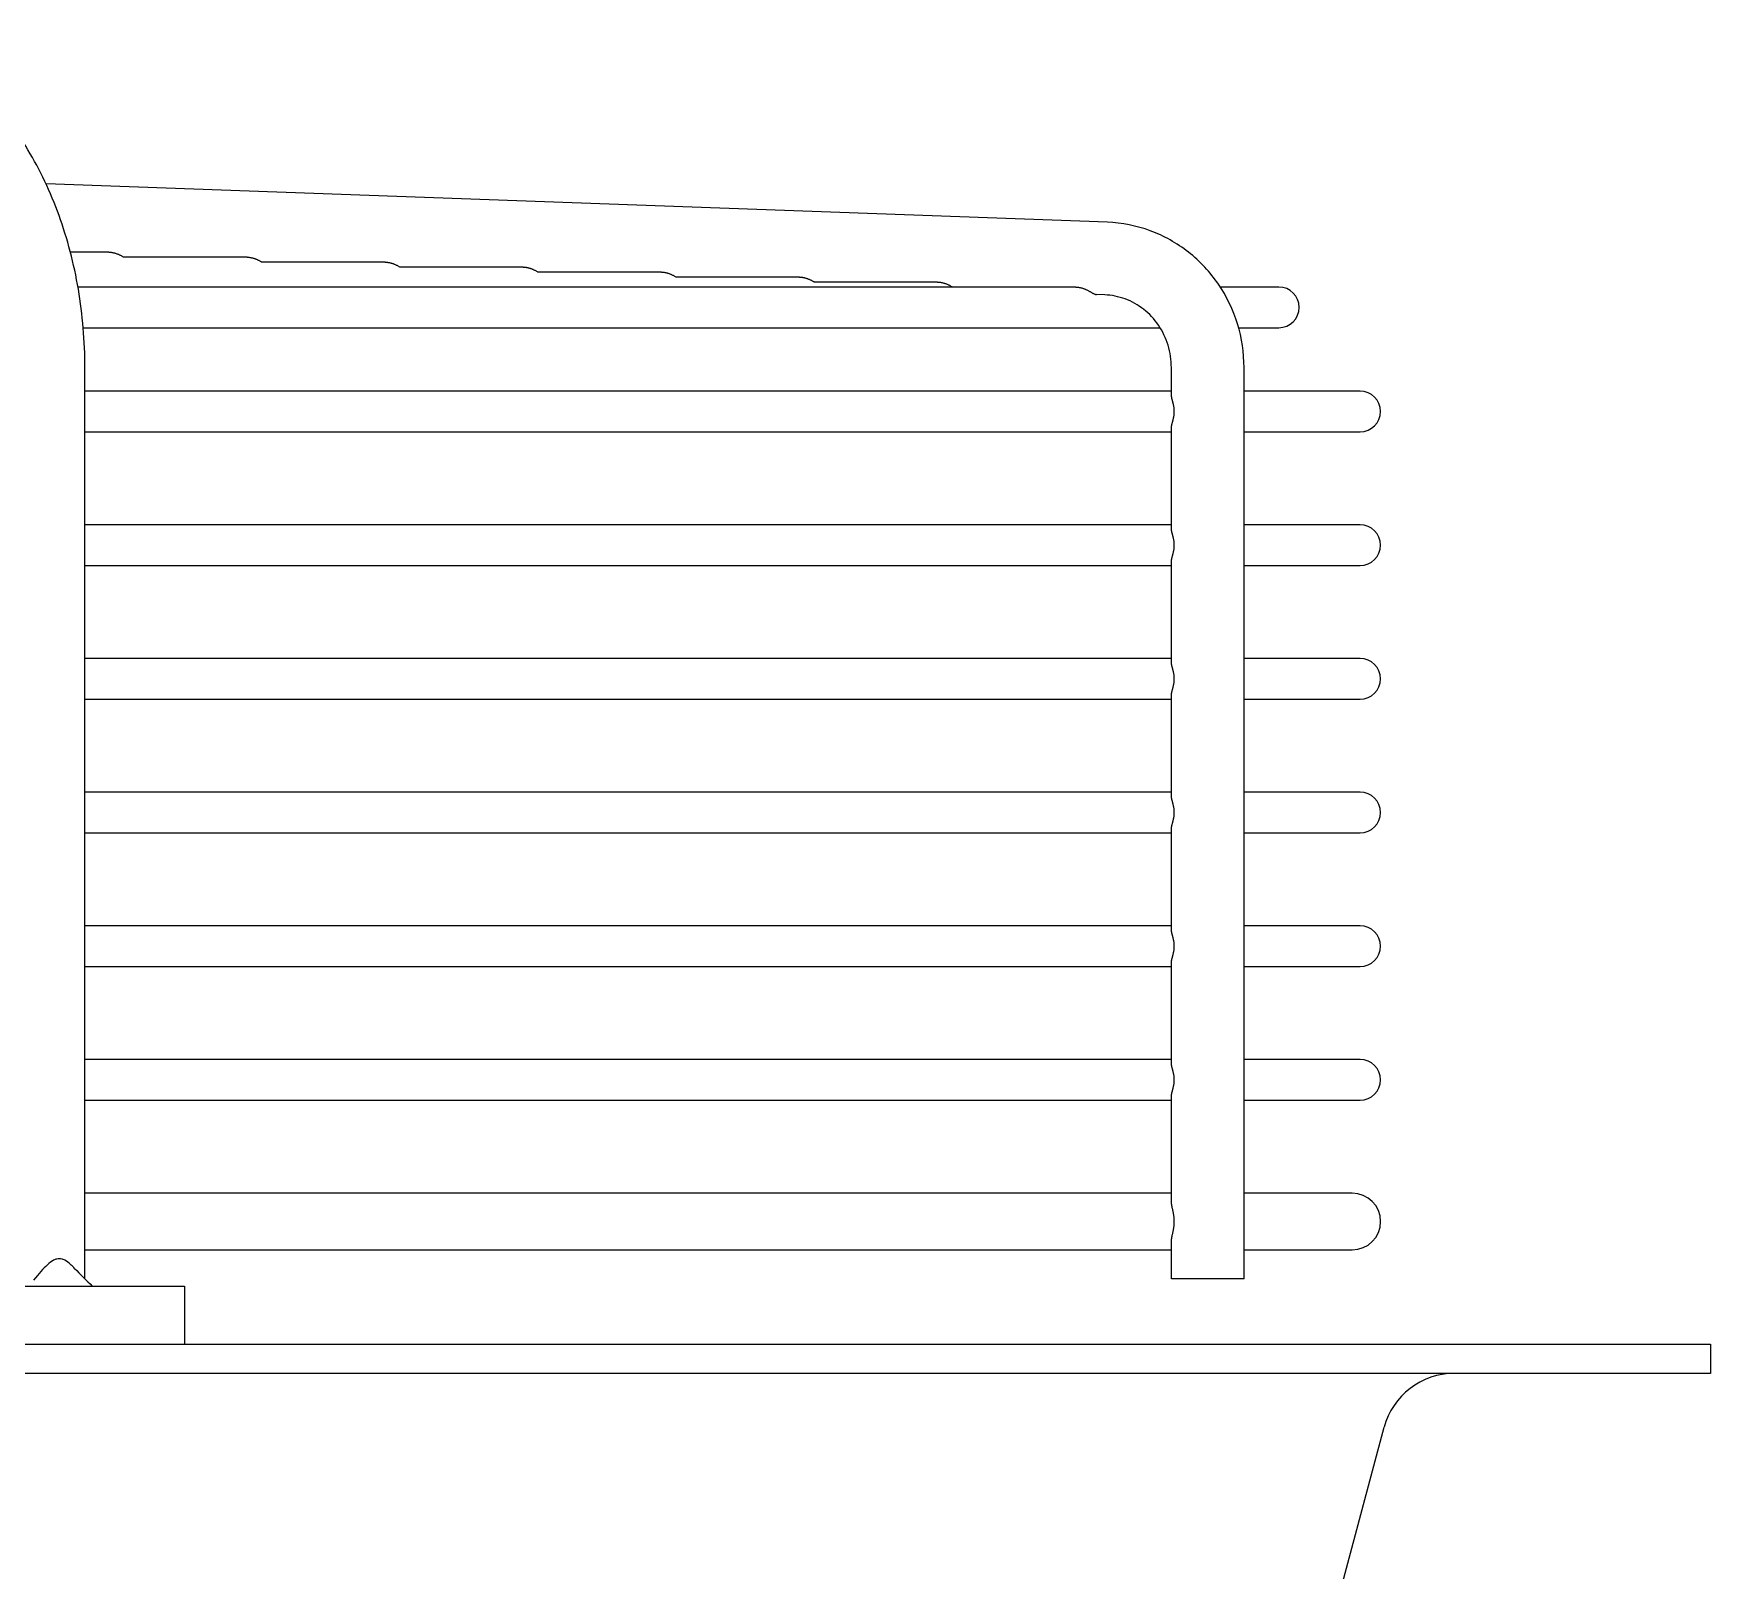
# Model space of a CAD drawing. Header units: millimetres. Extents: x 17891 to 32328, y 18593 to 29476.
# Drawn here: x 18482.723 to 18487.266, y 18983.526 to 18987.691 of the extents above; entities that cross this region are included whole.
import ezdxf

# ---------------------------------------------------------------- set-up
doc = ezdxf.new("R2010")
doc.units = ezdxf.units.MM
doc.header["$LTSCALE"] = 5
doc.layers.add('UNIT', color=6, linetype='Continuous')

msp = doc.modelspace()

# ---------------------------------------------------------------- linework, layer by layer
at = {"layer": 'UNIT'}
for p, q in [((18485.632, 18987.1791), (18482.7568, 18987.283)), ((18482.927, 18987.0982), (18482.8227, 18987.0982)), ((18483.3012, 18987.0847), (18482.9678, 18987.0847)), ((18483.6754, 18987.0712), (18483.3419, 18987.0712)), ((18484.0495, 18987.0577), (18483.7161, 18987.0577)), ((18484.4237, 18987.0442), (18484.0903, 18987.0442)), ((18484.7979, 18987.0307), (18484.4645, 18987.0307)), ((18485.5463, 18987.0037), (18482.8432, 18987.0037)), ((18485.1721, 18987.0172), (18484.8387, 18987.0172)), ((18486.0965, 18987.0037), (18485.9379, 18987.0037)), ((18485.6249, 18986.9824), (18485.6027, 18986.9832)), ((18482.8575, 18986.8935), (18485.7748, 18986.8935)), ((18485.9875, 18986.8935), (18486.0965, 18986.8935)), ((18482.8621, 18984.3163), (18482.8621, 18986.7856)), ((18485.8053, 18986.7058), (18485.8053, 18986.7856)), ((18486.0022, 18984.3163), (18486.0022, 18986.7856)), ((18485.8053, 18986.7218), (18482.8621, 18986.7218)), ((18486.3169, 18986.7218), (18486.0022, 18986.7218)), ((18485.8053, 18986.3436), (18485.8053, 18986.6275)), ((18482.8621, 18986.6115), (18485.8053, 18986.6115)), ((18486.0022, 18986.6115), (18486.3169, 18986.6115)), ((18485.8053, 18986.3596), (18482.8621, 18986.3596)), ((18486.3169, 18986.3596), (18486.0022, 18986.3596)), ((18485.8053, 18985.9814), (18485.8053, 18986.2653)), ((18482.8621, 18986.2493), (18485.8053, 18986.2493)), ((18486.0022, 18986.2493), (18486.3169, 18986.2493)), ((18485.8053, 18985.9974), (18482.8621, 18985.9974)), ((18486.3169, 18985.9974), (18486.0022, 18985.9974)), ((18485.8053, 18985.6192), (18485.8053, 18985.9031)), ((18482.8621, 18985.8871), (18485.8053, 18985.8871)), ((18486.0022, 18985.8871), (18486.3169, 18985.8871)), ((18485.8053, 18985.6352), (18482.8621, 18985.6352)), ((18486.3169, 18985.6352), (18486.0022, 18985.6352)), ((18485.8053, 18985.257), (18485.8053, 18985.5409)), ((18482.8621, 18985.5249), (18485.8053, 18985.5249)), ((18486.0022, 18985.5249), (18486.3169, 18985.5249)), ((18485.8053, 18985.2729), (18482.8621, 18985.2729)), ((18486.3169, 18985.2729), (18486.0022, 18985.2729)), ((18485.8053, 18984.8948), (18485.8053, 18985.1787)), ((18482.8621, 18985.1627), (18485.8053, 18985.1627)), ((18486.0022, 18985.1627), (18486.3169, 18985.1627)), ((18485.8053, 18984.9107), (18482.8621, 18984.9107)), ((18486.3169, 18984.9107), (18486.0022, 18984.9107)), ((18485.8053, 18984.5191), (18485.8053, 18984.8165)), ((18482.8621, 18984.8005), (18485.8053, 18984.8005)), ((18486.0022, 18984.8005), (18486.3169, 18984.8005)), ((18485.8053, 18984.5485), (18482.8621, 18984.5485)), ((18486.2953, 18984.5485), (18486.0022, 18984.5485)), ((18485.8053, 18984.3163), (18485.8053, 18984.4245)), ((18482.8621, 18984.395), (18485.8053, 18984.395)), ((18486.0022, 18984.395), (18486.2953, 18984.395)), ((18486.0022, 18984.3163), (18485.8053, 18984.3163)), ((18480.9048, 18984.2966), (18483.132, 18984.2966)), ((18483.132, 18984.2966), (18483.132, 18984.1391)), ((18453.5256, 18984.1391), (18487.2658, 18984.1391)), ((18487.2658, 18984.1391), (18487.2658, 18984.0604)), ((18487.2658, 18984.0604), (18453.5256, 18984.0604)), ((18486.1307, 18982.9726), (18486.3818, 18983.9142))]:
    msp.add_line(p, q, dxfattribs=at)
for centre, radius, start, end in [((18486.0965, 18986.9486), 0.0551, 270, 90), ((18486.3169, 18986.6666), 0.0551, 270, 90), ((18486.3169, 18986.3044), 0.0551, 270, 90), ((18486.3169, 18985.9422), 0.0551, 270, 90), ((18486.3169, 18985.58), 0.0551, 270, 90), ((18486.3169, 18985.2178), 0.0551, 270, 90), ((18486.3169, 18984.8556), 0.0551, 270, 90), ((18486.2953, 18984.4718), 0.0768, 270, 90), ((18486.572, 18983.8635), 0.1969, 90, 165.0686)]:
    msp.add_arc(centre, radius, start, end, dxfattribs=at)
for points, knots in [([(18482.8621, 18986.7856), (18482.8621, 18986.8212), (18482.8606, 18986.8571), (18482.8576, 18986.8925), (18482.8546, 18986.9279), (18482.8502, 18986.9629), (18482.8443, 18986.9976), (18482.8384, 18987.0322), (18482.831, 18987.0666), (18482.8222, 18987.1001), (18482.8135, 18987.1335), (18482.8034, 18987.166), (18482.7919, 18987.1978), (18482.7804, 18987.2295), (18482.7675, 18987.2605), (18482.7535, 18987.2901), (18482.7394, 18987.3198), (18482.7242, 18987.348), (18482.7078, 18987.3751), (18482.6914, 18987.4022), (18482.6737, 18987.428), (18482.6552, 18987.4522), (18482.6366, 18987.4763), (18482.6171, 18987.4988), (18482.5967, 18987.5196), (18482.5762, 18987.5405), (18482.5548, 18987.5598), (18482.5328, 18987.5771), (18482.5107, 18987.5944), (18482.4881, 18987.6098), (18482.4647, 18987.6234), (18482.4414, 18987.6369), (18482.4174, 18987.6485), (18482.3931, 18987.6581), (18482.3688, 18987.6676), (18482.3443, 18987.6751), (18482.3193, 18987.6805), (18482.2944, 18987.686), (18482.2691, 18987.6894), (18482.2439, 18987.6906)], [0, 0, 0, 0, 0.076921, 0.076921, 0.076921, 0.153842, 0.153842, 0.153842, 0.230763, 0.230763, 0.230763, 0.307684, 0.307684, 0.307684, 0.384605, 0.384605, 0.384605, 0.461526, 0.461526, 0.461526, 0.538447, 0.538447, 0.538447, 0.615368, 0.615368, 0.615368, 0.692289, 0.692289, 0.692289, 0.76921, 0.76921, 0.76921, 0.846132, 0.846132, 0.846132, 0.923053, 0.923053, 0.923053, 1, 1, 1, 1]), ([(18486.0022, 18986.7856), (18486.0022, 18986.8256), (18485.9962, 18986.8656), (18485.9728, 18986.9419), (18485.9554, 18986.9783), (18485.9105, 18987.0442), (18485.883, 18987.0737), (18485.8205, 18987.1228), (18485.7855, 18987.1424), (18485.711, 18987.1699), (18485.6716, 18987.1777), (18485.632, 18987.1791)], [1.570796, 1.570796, 1.570796, 1.570796, 1.877974, 1.877974, 2.185152, 2.185152, 2.49233, 2.49233, 2.799508, 2.799508, 3.106686, 3.106686, 3.106686, 3.106686]), ([(18482.927, 18987.0982), (18482.9271, 18987.0982), (18482.9272, 18987.0982), (18482.9274, 18987.0982), (18482.9283, 18987.0982), (18482.9293, 18987.0981), (18482.9303, 18987.0981), (18482.9312, 18987.098), (18482.9322, 18987.0979), (18482.9332, 18987.0978), (18482.9342, 18987.0977), (18482.9352, 18987.0975), (18482.9362, 18987.0974), (18482.9372, 18987.0972), (18482.9382, 18987.097), (18482.9392, 18987.0968), (18482.9402, 18987.0966), (18482.9412, 18987.0963), (18482.9422, 18987.096), (18482.9432, 18987.0958), (18482.9442, 18987.0955), (18482.9452, 18987.0952), (18482.9462, 18987.0948), (18482.9473, 18987.0945), (18482.9483, 18987.0941), (18482.9493, 18987.0938), (18482.9502, 18987.0934), (18482.9512, 18987.093), (18482.9522, 18987.0926), (18482.9532, 18987.0922), (18482.9542, 18987.0917), (18482.9552, 18987.0913), (18482.9562, 18987.0908), (18482.9571, 18987.0904), (18482.9581, 18987.0899), (18482.9591, 18987.0894), (18482.96, 18987.0889), (18482.961, 18987.0884), (18482.9619, 18987.0879), (18482.9629, 18987.0874), (18482.9638, 18987.0869), (18482.9647, 18987.0864), (18482.9657, 18987.0859), (18482.9664, 18987.0855), (18482.9671, 18987.0851), (18482.9678, 18987.0847)], [0.484396, 0.484396, 0.484396, 0.484396, 0.4878049, 0.4878049, 0.4878049, 0.5121951, 0.5121951, 0.5121951, 0.5365854, 0.5365854, 0.5365854, 0.5609756, 0.5609756, 0.5609756, 0.5853659, 0.5853659, 0.5853659, 0.6097561, 0.6097561, 0.6097561, 0.6341463, 0.6341463, 0.6341463, 0.6585366, 0.6585366, 0.6585366, 0.6829268, 0.6829268, 0.6829268, 0.7073171, 0.7073171, 0.7073171, 0.7317073, 0.7317073, 0.7317073, 0.7560976, 0.7560976, 0.7560976, 0.7804878, 0.7804878, 0.7804878, 0.804878, 0.804878, 0.804878, 0.823802, 0.823802, 0.823802, 0.823802]), ([(18483.3012, 18987.0847), (18483.3013, 18987.0847), (18483.3014, 18987.0847), (18483.3016, 18987.0847), (18483.3025, 18987.0847), (18483.3035, 18987.0846), (18483.3045, 18987.0846), (18483.3054, 18987.0845), (18483.3064, 18987.0844), (18483.3074, 18987.0843), (18483.3084, 18987.0842), (18483.3094, 18987.084), (18483.3104, 18987.0839), (18483.3114, 18987.0837), (18483.3124, 18987.0835), (18483.3134, 18987.0833), (18483.3144, 18987.0831), (18483.3154, 18987.0828), (18483.3164, 18987.0825), (18483.3174, 18987.0823), (18483.3184, 18987.082), (18483.3194, 18987.0817), (18483.3205, 18987.0813), (18483.3215, 18987.081), (18483.3225, 18987.0806), (18483.3235, 18987.0803), (18483.3245, 18987.0799), (18483.3255, 18987.0795), (18483.3264, 18987.0791), (18483.3274, 18987.0787), (18483.3284, 18987.0782), (18483.3294, 18987.0778), (18483.3304, 18987.0773), (18483.3314, 18987.0768), (18483.3323, 18987.0764), (18483.3333, 18987.0759), (18483.3343, 18987.0754), (18483.3352, 18987.0749), (18483.3362, 18987.0744), (18483.3371, 18987.0739), (18483.338, 18987.0734), (18483.339, 18987.0729), (18483.3399, 18987.0724), (18483.3406, 18987.072), (18483.3413, 18987.0716), (18483.3419, 18987.0712)], [0.48441, 0.48441, 0.48441, 0.48441, 0.4878049, 0.4878049, 0.4878049, 0.5121951, 0.5121951, 0.5121951, 0.5365854, 0.5365854, 0.5365854, 0.5609756, 0.5609756, 0.5609756, 0.5853659, 0.5853659, 0.5853659, 0.6097561, 0.6097561, 0.6097561, 0.6341463, 0.6341463, 0.6341463, 0.6585366, 0.6585366, 0.6585366, 0.6829268, 0.6829268, 0.6829268, 0.7073171, 0.7073171, 0.7073171, 0.7317073, 0.7317073, 0.7317073, 0.7560976, 0.7560976, 0.7560976, 0.7804878, 0.7804878, 0.7804878, 0.804878, 0.804878, 0.804878, 0.8234536, 0.8234536, 0.8234536, 0.8234536]), ([(18483.6754, 18987.0712), (18483.6755, 18987.0712), (18483.6756, 18987.0712), (18483.6758, 18987.0712), (18483.6767, 18987.0712), (18483.6777, 18987.0711), (18483.6787, 18987.0711), (18483.6796, 18987.071), (18483.6806, 18987.0709), (18483.6816, 18987.0708), (18483.6826, 18987.0707), (18483.6836, 18987.0706), (18483.6846, 18987.0704), (18483.6856, 18987.0702), (18483.6866, 18987.07), (18483.6876, 18987.0698), (18483.6886, 18987.0696), (18483.6896, 18987.0693), (18483.6906, 18987.069), (18483.6916, 18987.0688), (18483.6926, 18987.0685), (18483.6937, 18987.0682), (18483.6947, 18987.0678), (18483.6957, 18987.0675), (18483.6967, 18987.0671), (18483.6977, 18987.0668), (18483.6987, 18987.0664), (18483.6997, 18987.066), (18483.7007, 18987.0656), (18483.7017, 18987.0652), (18483.7026, 18987.0647), (18483.7036, 18987.0643), (18483.7046, 18987.0638), (18483.7056, 18987.0633), (18483.7065, 18987.0629), (18483.7075, 18987.0624), (18483.7085, 18987.0619), (18483.7094, 18987.0614), (18483.7104, 18987.0609), (18483.7113, 18987.0604), (18483.7123, 18987.0599), (18483.7132, 18987.0594), (18483.7141, 18987.0588), (18483.7148, 18987.0585), (18483.7155, 18987.0581), (18483.7161, 18987.0577)], [0.4844239, 0.4844239, 0.4844239, 0.4844239, 0.4878049, 0.4878049, 0.4878049, 0.5121951, 0.5121951, 0.5121951, 0.5365854, 0.5365854, 0.5365854, 0.5609756, 0.5609756, 0.5609756, 0.5853659, 0.5853659, 0.5853659, 0.6097561, 0.6097561, 0.6097561, 0.6341463, 0.6341463, 0.6341463, 0.6585366, 0.6585366, 0.6585366, 0.6829268, 0.6829268, 0.6829268, 0.7073171, 0.7073171, 0.7073171, 0.7317073, 0.7317073, 0.7317073, 0.7560976, 0.7560976, 0.7560976, 0.7804878, 0.7804878, 0.7804878, 0.804878, 0.804878, 0.804878, 0.823106, 0.823106, 0.823106, 0.823106]), ([(18484.0495, 18987.0577), (18484.0497, 18987.0577), (18484.0498, 18987.0577), (18484.0499, 18987.0577), (18484.0509, 18987.0577), (18484.0519, 18987.0576), (18484.0529, 18987.0576), (18484.0538, 18987.0575), (18484.0548, 18987.0574), (18484.0558, 18987.0573), (18484.0568, 18987.0572), (18484.0578, 18987.0571), (18484.0588, 18987.0569), (18484.0598, 18987.0567), (18484.0608, 18987.0565), (18484.0618, 18987.0563), (18484.0628, 18987.0561), (18484.0638, 18987.0558), (18484.0648, 18987.0556), (18484.0658, 18987.0553), (18484.0669, 18987.055), (18484.0679, 18987.0547), (18484.0689, 18987.0543), (18484.0699, 18987.054), (18484.0709, 18987.0536), (18484.0719, 18987.0533), (18484.0729, 18987.0529), (18484.0739, 18987.0525), (18484.0749, 18987.0521), (18484.0759, 18987.0516), (18484.0768, 18987.0512), (18484.0778, 18987.0508), (18484.0788, 18987.0503), (18484.0798, 18987.0498), (18484.0808, 18987.0494), (18484.0817, 18987.0489), (18484.0827, 18987.0484), (18484.0836, 18987.0479), (18484.0846, 18987.0474), (18484.0855, 18987.0469), (18484.0865, 18987.0464), (18484.0874, 18987.0458), (18484.0883, 18987.0453), (18484.089, 18987.0449), (18484.0897, 18987.0446), (18484.0903, 18987.0442)], [0.4844379, 0.4844379, 0.4844379, 0.4844379, 0.4878049, 0.4878049, 0.4878049, 0.5121951, 0.5121951, 0.5121951, 0.5365854, 0.5365854, 0.5365854, 0.5609756, 0.5609756, 0.5609756, 0.5853659, 0.5853659, 0.5853659, 0.6097561, 0.6097561, 0.6097561, 0.6341463, 0.6341463, 0.6341463, 0.6585366, 0.6585366, 0.6585366, 0.6829268, 0.6829268, 0.6829268, 0.7073171, 0.7073171, 0.7073171, 0.7317073, 0.7317073, 0.7317073, 0.7560976, 0.7560976, 0.7560976, 0.7804878, 0.7804878, 0.7804878, 0.804878, 0.804878, 0.804878, 0.8227592, 0.8227592, 0.8227592, 0.8227592]), ([(18484.4237, 18987.0442), (18484.4239, 18987.0442), (18484.424, 18987.0442), (18484.4241, 18987.0442), (18484.4251, 18987.0442), (18484.4261, 18987.0442), (18484.427, 18987.0441), (18484.428, 18987.044), (18484.429, 18987.0439), (18484.43, 18987.0438), (18484.431, 18987.0437), (18484.432, 18987.0436), (18484.433, 18987.0434), (18484.434, 18987.0432), (18484.435, 18987.043), (18484.436, 18987.0428), (18484.437, 18987.0426), (18484.438, 18987.0423), (18484.439, 18987.0421), (18484.44, 18987.0418), (18484.4411, 18987.0415), (18484.4421, 18987.0412), (18484.4431, 18987.0408), (18484.4441, 18987.0405), (18484.4451, 18987.0401), (18484.4461, 18987.0398), (18484.4471, 18987.0394), (18484.4481, 18987.039), (18484.4491, 18987.0386), (18484.4501, 18987.0381), (18484.4511, 18987.0377), (18484.452, 18987.0373), (18484.453, 18987.0368), (18484.454, 18987.0363), (18484.455, 18987.0359), (18484.4559, 18987.0354), (18484.4569, 18987.0349), (18484.4579, 18987.0344), (18484.4588, 18987.0339), (18484.4597, 18987.0334), (18484.4607, 18987.0328), (18484.4616, 18987.0323), (18484.4625, 18987.0318), (18484.4632, 18987.0314), (18484.4638, 18987.0311), (18484.4645, 18987.0307)], [0.4844518, 0.4844518, 0.4844518, 0.4844518, 0.4878049, 0.4878049, 0.4878049, 0.5121951, 0.5121951, 0.5121951, 0.5365854, 0.5365854, 0.5365854, 0.5609756, 0.5609756, 0.5609756, 0.5853659, 0.5853659, 0.5853659, 0.6097561, 0.6097561, 0.6097561, 0.6341463, 0.6341463, 0.6341463, 0.6585366, 0.6585366, 0.6585366, 0.6829268, 0.6829268, 0.6829268, 0.7073171, 0.7073171, 0.7073171, 0.7317073, 0.7317073, 0.7317073, 0.7560976, 0.7560976, 0.7560976, 0.7804878, 0.7804878, 0.7804878, 0.804878, 0.804878, 0.804878, 0.8224133, 0.8224133, 0.8224133, 0.8224133]), ([(18484.7979, 18987.0307), (18484.7981, 18987.0307), (18484.7982, 18987.0307), (18484.7983, 18987.0307), (18484.7993, 18987.0307), (18484.8003, 18987.0307), (18484.8012, 18987.0306), (18484.8022, 18987.0305), (18484.8032, 18987.0304), (18484.8042, 18987.0303), (18484.8052, 18987.0302), (18484.8062, 18987.0301), (18484.8072, 18987.0299), (18484.8082, 18987.0297), (18484.8092, 18987.0295), (18484.8102, 18987.0293), (18484.8112, 18987.0291), (18484.8122, 18987.0288), (18484.8132, 18987.0286), (18484.8143, 18987.0283), (18484.8153, 18987.028), (18484.8163, 18987.0277), (18484.8173, 18987.0273), (18484.8183, 18987.027), (18484.8193, 18987.0266), (18484.8203, 18987.0263), (18484.8213, 18987.0259), (18484.8223, 18987.0255), (18484.8233, 18987.0251), (18484.8243, 18987.0246), (18484.8253, 18987.0242), (18484.8263, 18987.0237), (18484.8272, 18987.0233), (18484.8282, 18987.0228), (18484.8292, 18987.0223), (18484.8302, 18987.0219), (18484.8311, 18987.0214), (18484.8321, 18987.0209), (18484.833, 18987.0204), (18484.834, 18987.0198), (18484.8349, 18987.0193), (18484.8358, 18987.0188), (18484.8368, 18987.0183), (18484.8374, 18987.0179), (18484.838, 18987.0176), (18484.8387, 18987.0172)], [0.4844658, 0.4844658, 0.4844658, 0.4844658, 0.4878049, 0.4878049, 0.4878049, 0.5121951, 0.5121951, 0.5121951, 0.5365854, 0.5365854, 0.5365854, 0.5609756, 0.5609756, 0.5609756, 0.5853659, 0.5853659, 0.5853659, 0.6097561, 0.6097561, 0.6097561, 0.6341463, 0.6341463, 0.6341463, 0.6585366, 0.6585366, 0.6585366, 0.6829268, 0.6829268, 0.6829268, 0.7073171, 0.7073171, 0.7073171, 0.7317073, 0.7317073, 0.7317073, 0.7560976, 0.7560976, 0.7560976, 0.7804878, 0.7804878, 0.7804878, 0.804878, 0.804878, 0.804878, 0.8220682, 0.8220682, 0.8220682, 0.8220682]), ([(18485.1721, 18987.0172), (18485.1723, 18987.0172), (18485.1724, 18987.0172), (18485.1725, 18987.0172), (18485.1735, 18987.0172), (18485.1745, 18987.0172), (18485.1754, 18987.0171), (18485.1764, 18987.017), (18485.1774, 18987.0169), (18485.1784, 18987.0168), (18485.1794, 18987.0167), (18485.1804, 18987.0166), (18485.1814, 18987.0164), (18485.1824, 18987.0162), (18485.1834, 18987.016), (18485.1844, 18987.0158), (18485.1854, 18987.0156), (18485.1864, 18987.0153), (18485.1874, 18987.0151), (18485.1885, 18987.0148), (18485.1895, 18987.0145), (18485.1905, 18987.0142), (18485.1915, 18987.0138), (18485.1925, 18987.0135), (18485.1935, 18987.0131), (18485.1945, 18987.0128), (18485.1955, 18987.0124), (18485.1965, 18987.012), (18485.1975, 18987.0116), (18485.1985, 18987.0111), (18485.1995, 18987.0107), (18485.2005, 18987.0102), (18485.2015, 18987.0098), (18485.2024, 18987.0093), (18485.2034, 18987.0088), (18485.2044, 18987.0083), (18485.2053, 18987.0078), (18485.2063, 18987.0073), (18485.2072, 18987.0068), (18485.2082, 18987.0063), (18485.2091, 18987.0058), (18485.2101, 18987.0053), (18485.211, 18987.0048), (18485.2116, 18987.0044), (18485.2122, 18987.0041), (18485.2128, 18987.0037)], [0.4844797, 0.4844797, 0.4844797, 0.4844797, 0.4878049, 0.4878049, 0.4878049, 0.5121951, 0.5121951, 0.5121951, 0.5365854, 0.5365854, 0.5365854, 0.5609756, 0.5609756, 0.5609756, 0.5853659, 0.5853659, 0.5853659, 0.6097561, 0.6097561, 0.6097561, 0.6341463, 0.6341463, 0.6341463, 0.6585366, 0.6585366, 0.6585366, 0.6829268, 0.6829268, 0.6829268, 0.7073171, 0.7073171, 0.7073171, 0.7317073, 0.7317073, 0.7317073, 0.7560976, 0.7560976, 0.7560976, 0.7804878, 0.7804878, 0.7804878, 0.804878, 0.804878, 0.804878, 0.8217241, 0.8217241, 0.8217241, 0.8217241]), ([(18485.5463, 18987.0037), (18485.5464, 18987.0037), (18485.5466, 18987.0037), (18485.5467, 18987.0037), (18485.5477, 18987.0037), (18485.5486, 18987.0037), (18485.5496, 18987.0036), (18485.5506, 18987.0035), (18485.5516, 18987.0034), (18485.5526, 18987.0033), (18485.5536, 18987.0032), (18485.5546, 18987.0031), (18485.5556, 18987.0029), (18485.5566, 18987.0027), (18485.5576, 18987.0025), (18485.5586, 18987.0023), (18485.5596, 18987.0021), (18485.5606, 18987.0018), (18485.5616, 18987.0016), (18485.5627, 18987.0013), (18485.5637, 18987.001), (18485.5647, 18987.0007), (18485.5657, 18987.0003), (18485.5667, 18987), (18485.5677, 18986.9996), (18485.5687, 18986.9993), (18485.5697, 18986.9989), (18485.5707, 18986.9985), (18485.5717, 18986.9981), (18485.5727, 18986.9976), (18485.5737, 18986.9972), (18485.5747, 18986.9967), (18485.5757, 18986.9963), (18485.5766, 18986.9958), (18485.5776, 18986.9953), (18485.5786, 18986.9948), (18485.5795, 18986.9943), (18485.5805, 18986.9938), (18485.5815, 18986.9933), (18485.5824, 18986.9928), (18485.5833, 18986.9923), (18485.5843, 18986.9918), (18485.5852, 18986.9913), (18485.5861, 18986.9907), (18485.587, 18986.9902), (18485.5879, 18986.9897), (18485.5888, 18986.9892), (18485.5897, 18986.9887), (18485.5905, 18986.9882), (18485.5914, 18986.9877), (18485.5922, 18986.9873), (18485.593, 18986.9868), (18485.5938, 18986.9864), (18485.5946, 18986.986), (18485.5954, 18986.9856), (18485.5961, 18986.9852), (18485.5969, 18986.9849), (18485.5976, 18986.9846), (18485.5983, 18986.9843), (18485.5989, 18986.984), (18485.5996, 18986.9838), (18485.6002, 18986.9836), (18485.6008, 18986.9834), (18485.6014, 18986.9833), (18485.6017, 18986.9833), (18485.6019, 18986.9832), (18485.6022, 18986.9832), (18485.6024, 18986.9832), (18485.6025, 18986.9832), (18485.6027, 18986.9832)], [0.4844942, 0.4844942, 0.4844942, 0.4844942, 0.4878049, 0.4878049, 0.4878049, 0.5121951, 0.5121951, 0.5121951, 0.5365854, 0.5365854, 0.5365854, 0.5609756, 0.5609756, 0.5609756, 0.5853659, 0.5853659, 0.5853659, 0.6097561, 0.6097561, 0.6097561, 0.6341463, 0.6341463, 0.6341463, 0.6585366, 0.6585366, 0.6585366, 0.6829268, 0.6829268, 0.6829268, 0.7073171, 0.7073171, 0.7073171, 0.7317073, 0.7317073, 0.7317073, 0.7560976, 0.7560976, 0.7560976, 0.7804878, 0.7804878, 0.7804878, 0.804878, 0.804878, 0.804878, 0.8292683, 0.8292683, 0.8292683, 0.8536585, 0.8536585, 0.8536585, 0.8780488, 0.8780488, 0.8780488, 0.902439, 0.902439, 0.902439, 0.9268293, 0.9268293, 0.9268293, 0.9512195, 0.9512195, 0.9512195, 0.9756098, 0.9756098, 0.9756098, 0.9878049, 0.9878049, 0.9878049, 0.9959867, 0.9959867, 0.9959867, 0.9959867]), ([(18485.8053, 18986.7856), (18485.8053, 18986.8061), (18485.8022, 18986.8266), (18485.7903, 18986.8655), (18485.7815, 18986.8839), (18485.759, 18986.9169), (18485.7454, 18986.9314), (18485.7149, 18986.9554), (18485.698, 18986.9649), (18485.6624, 18986.978), (18485.6437, 18986.9817), (18485.6249, 18986.9824)], [1.570796, 1.570796, 1.570796, 1.570796, 1.877974, 1.877974, 2.185152, 2.185152, 2.49233, 2.49233, 2.799508, 2.799508, 3.106686, 3.106686, 3.106686, 3.106686]), ([(18485.8053, 18986.7058), (18485.8053, 18986.7057), (18485.8053, 18986.7053), (18485.8054, 18986.7043), (18485.8057, 18986.7027), (18485.8062, 18986.7009), (18485.8068, 18986.6989), (18485.8074, 18986.6968), (18485.8081, 18986.6945), (18485.8088, 18986.6921), (18485.8094, 18986.6895), (18485.8101, 18986.6869), (18485.8106, 18986.6842), (18485.8111, 18986.6814), (18485.8116, 18986.6785), (18485.8119, 18986.6756), (18485.8121, 18986.6726), (18485.8123, 18986.6697), (18485.8123, 18986.6677), (18485.8123, 18986.6666)], [0.2324363, 0.2324363, 0.2324363, 0.2324363, 0.2380952, 0.2857143, 0.3333333, 0.3809524, 0.4285714, 0.4761905, 0.5238095, 0.5714286, 0.6190476, 0.6666667, 0.7142857, 0.7619048, 0.8095238, 0.8571429, 0.9047619, 0.952381, 1, 1, 1, 1]), ([(18485.8123, 18986.6666), (18485.8123, 18986.6656), (18485.8123, 18986.6636), (18485.8121, 18986.6607), (18485.8119, 18986.6577), (18485.8116, 18986.6548), (18485.8111, 18986.6519), (18485.8106, 18986.6491), (18485.8101, 18986.6464), (18485.8094, 18986.6438), (18485.8088, 18986.6412), (18485.8081, 18986.6388), (18485.8074, 18986.6365), (18485.8068, 18986.6344), (18485.8062, 18986.6324), (18485.8057, 18986.6306), (18485.8054, 18986.629), (18485.8053, 18986.628), (18485.8053, 18986.6276), (18485.8053, 18986.6275)], [0, 0, 0, 0, 0.047619, 0.0952381, 0.1428571, 0.1904762, 0.2380952, 0.2857143, 0.3333333, 0.3809524, 0.4285714, 0.4761905, 0.5238095, 0.5714286, 0.6190476, 0.6666667, 0.7142857, 0.7619048, 0.7675549, 0.7675549, 0.7675549, 0.7675549]), ([(18485.8053, 18986.3436), (18485.8053, 18986.3435), (18485.8053, 18986.3431), (18485.8054, 18986.3421), (18485.8057, 18986.3405), (18485.8062, 18986.3387), (18485.8068, 18986.3367), (18485.8074, 18986.3346), (18485.8081, 18986.3323), (18485.8088, 18986.3299), (18485.8094, 18986.3273), (18485.8101, 18986.3247), (18485.8106, 18986.322), (18485.8111, 18986.3192), (18485.8116, 18986.3163), (18485.8119, 18986.3134), (18485.8121, 18986.3104), (18485.8123, 18986.3074), (18485.8123, 18986.3054), (18485.8123, 18986.3044)], [0.2324363, 0.2324363, 0.2324363, 0.2324363, 0.2380952, 0.2857143, 0.3333333, 0.3809524, 0.4285714, 0.4761905, 0.5238095, 0.5714286, 0.6190476, 0.6666667, 0.7142857, 0.7619048, 0.8095238, 0.8571429, 0.9047619, 0.952381, 1, 1, 1, 1]), ([(18485.8123, 18986.3044), (18485.8123, 18986.3034), (18485.8123, 18986.3014), (18485.8121, 18986.2985), (18485.8119, 18986.2955), (18485.8116, 18986.2926), (18485.8111, 18986.2897), (18485.8106, 18986.2869), (18485.8101, 18986.2842), (18485.8094, 18986.2816), (18485.8088, 18986.279), (18485.8081, 18986.2766), (18485.8074, 18986.2743), (18485.8068, 18986.2722), (18485.8062, 18986.2702), (18485.8057, 18986.2684), (18485.8054, 18986.2668), (18485.8053, 18986.2658), (18485.8053, 18986.2654), (18485.8053, 18986.2653)], [0, 0, 0, 0, 0.047619, 0.0952381, 0.1428571, 0.1904762, 0.2380952, 0.2857143, 0.3333333, 0.3809524, 0.4285714, 0.4761905, 0.5238095, 0.5714286, 0.6190476, 0.6666667, 0.7142857, 0.7619048, 0.7675549, 0.7675549, 0.7675549, 0.7675549]), ([(18485.8053, 18985.9814), (18485.8053, 18985.9813), (18485.8053, 18985.9809), (18485.8054, 18985.9799), (18485.8057, 18985.9783), (18485.8062, 18985.9765), (18485.8068, 18985.9745), (18485.8074, 18985.9724), (18485.8081, 18985.9701), (18485.8088, 18985.9677), (18485.8094, 18985.9651), (18485.8101, 18985.9625), (18485.8106, 18985.9598), (18485.8111, 18985.957), (18485.8116, 18985.9541), (18485.8119, 18985.9512), (18485.8121, 18985.9482), (18485.8123, 18985.9452), (18485.8123, 18985.9432), (18485.8123, 18985.9422)], [0.2324363, 0.2324363, 0.2324363, 0.2324363, 0.2380952, 0.2857143, 0.3333333, 0.3809524, 0.4285714, 0.4761905, 0.5238095, 0.5714286, 0.6190476, 0.6666667, 0.7142857, 0.7619048, 0.8095238, 0.8571429, 0.9047619, 0.952381, 1, 1, 1, 1]), ([(18485.8123, 18985.9422), (18485.8123, 18985.9412), (18485.8123, 18985.9392), (18485.8121, 18985.9362), (18485.8119, 18985.9333), (18485.8116, 18985.9304), (18485.8111, 18985.9275), (18485.8106, 18985.9247), (18485.8101, 18985.922), (18485.8094, 18985.9193), (18485.8088, 18985.9168), (18485.8081, 18985.9144), (18485.8074, 18985.9121), (18485.8068, 18985.91), (18485.8062, 18985.908), (18485.8057, 18985.9062), (18485.8054, 18985.9046), (18485.8053, 18985.9036), (18485.8053, 18985.9031), (18485.8053, 18985.9031)], [0, 0, 0, 0, 0.047619, 0.0952381, 0.1428571, 0.1904762, 0.2380952, 0.2857143, 0.3333333, 0.3809524, 0.4285714, 0.4761905, 0.5238095, 0.5714286, 0.6190476, 0.6666667, 0.7142857, 0.7619048, 0.7675549, 0.7675549, 0.7675549, 0.7675549]), ([(18485.8053, 18985.6192), (18485.8053, 18985.6191), (18485.8053, 18985.6187), (18485.8054, 18985.6177), (18485.8057, 18985.6161), (18485.8062, 18985.6143), (18485.8068, 18985.6123), (18485.8074, 18985.6102), (18485.8081, 18985.6079), (18485.8088, 18985.6055), (18485.8094, 18985.6029), (18485.8101, 18985.6003), (18485.8106, 18985.5976), (18485.8111, 18985.5948), (18485.8116, 18985.5919), (18485.8119, 18985.589), (18485.8121, 18985.586), (18485.8123, 18985.583), (18485.8123, 18985.581), (18485.8123, 18985.58)], [0.2324363, 0.2324363, 0.2324363, 0.2324363, 0.2380952, 0.2857143, 0.3333333, 0.3809524, 0.4285714, 0.4761905, 0.5238095, 0.5714286, 0.6190476, 0.6666667, 0.7142857, 0.7619048, 0.8095238, 0.8571429, 0.9047619, 0.952381, 1, 1, 1, 1]), ([(18485.8123, 18985.58), (18485.8123, 18985.579), (18485.8123, 18985.577), (18485.8121, 18985.574), (18485.8119, 18985.5711), (18485.8116, 18985.5682), (18485.8111, 18985.5653), (18485.8106, 18985.5625), (18485.8101, 18985.5598), (18485.8094, 18985.5571), (18485.8088, 18985.5546), (18485.8081, 18985.5522), (18485.8074, 18985.5499), (18485.8068, 18985.5478), (18485.8062, 18985.5458), (18485.8057, 18985.544), (18485.8054, 18985.5424), (18485.8053, 18985.5414), (18485.8053, 18985.5409), (18485.8053, 18985.5409)], [0, 0, 0, 0, 0.047619, 0.0952381, 0.1428571, 0.1904762, 0.2380952, 0.2857143, 0.3333333, 0.3809524, 0.4285714, 0.4761905, 0.5238095, 0.5714286, 0.6190476, 0.6666667, 0.7142857, 0.7619048, 0.7675549, 0.7675549, 0.7675549, 0.7675549]), ([(18485.8053, 18985.257), (18485.8053, 18985.2569), (18485.8053, 18985.2565), (18485.8054, 18985.2555), (18485.8057, 18985.2539), (18485.8062, 18985.2521), (18485.8068, 18985.2501), (18485.8074, 18985.2479), (18485.8081, 18985.2457), (18485.8088, 18985.2433), (18485.8094, 18985.2407), (18485.8101, 18985.2381), (18485.8106, 18985.2354), (18485.8111, 18985.2326), (18485.8116, 18985.2297), (18485.8119, 18985.2268), (18485.8121, 18985.2238), (18485.8123, 18985.2208), (18485.8123, 18985.2188), (18485.8123, 18985.2178)], [0.2324363, 0.2324363, 0.2324363, 0.2324363, 0.2380952, 0.2857143, 0.3333333, 0.3809524, 0.4285714, 0.4761905, 0.5238095, 0.5714286, 0.6190476, 0.6666667, 0.7142857, 0.7619048, 0.8095238, 0.8571429, 0.9047619, 0.952381, 1, 1, 1, 1]), ([(18485.8123, 18985.2178), (18485.8123, 18985.2168), (18485.8123, 18985.2148), (18485.8121, 18985.2118), (18485.8119, 18985.2089), (18485.8116, 18985.206), (18485.8111, 18985.2031), (18485.8106, 18985.2003), (18485.8101, 18985.1976), (18485.8094, 18985.1949), (18485.8088, 18985.1924), (18485.8081, 18985.19), (18485.8074, 18985.1877), (18485.8068, 18985.1856), (18485.8062, 18985.1836), (18485.8057, 18985.1818), (18485.8054, 18985.1802), (18485.8053, 18985.1792), (18485.8053, 18985.1787), (18485.8053, 18985.1787)], [0, 0, 0, 0, 0.047619, 0.0952381, 0.1428571, 0.1904762, 0.2380952, 0.2857143, 0.3333333, 0.3809524, 0.4285714, 0.4761905, 0.5238095, 0.5714286, 0.6190476, 0.6666667, 0.7142857, 0.7619048, 0.7675549, 0.7675549, 0.7675549, 0.7675549]), ([(18485.8053, 18984.8948), (18485.8053, 18984.8947), (18485.8053, 18984.8942), (18485.8054, 18984.8933), (18485.8057, 18984.8917), (18485.8062, 18984.8899), (18485.8068, 18984.8879), (18485.8074, 18984.8857), (18485.8081, 18984.8835), (18485.8088, 18984.881), (18485.8094, 18984.8785), (18485.8101, 18984.8759), (18485.8106, 18984.8732), (18485.8111, 18984.8704), (18485.8116, 18984.8675), (18485.8119, 18984.8646), (18485.8121, 18984.8616), (18485.8123, 18984.8586), (18485.8123, 18984.8566), (18485.8123, 18984.8556)], [0.2324363, 0.2324363, 0.2324363, 0.2324363, 0.2380952, 0.2857143, 0.3333333, 0.3809524, 0.4285714, 0.4761905, 0.5238095, 0.5714286, 0.6190476, 0.6666667, 0.7142857, 0.7619048, 0.8095238, 0.8571429, 0.9047619, 0.952381, 1, 1, 1, 1]), ([(18485.8123, 18984.8556), (18485.8123, 18984.8546), (18485.8123, 18984.8526), (18485.8121, 18984.8496), (18485.8119, 18984.8467), (18485.8116, 18984.8438), (18485.8111, 18984.8409), (18485.8106, 18984.8381), (18485.8101, 18984.8354), (18485.8094, 18984.8327), (18485.8088, 18984.8302), (18485.8081, 18984.8278), (18485.8074, 18984.8255), (18485.8068, 18984.8234), (18485.8062, 18984.8214), (18485.8057, 18984.8196), (18485.8054, 18984.818), (18485.8053, 18984.817), (18485.8053, 18984.8165), (18485.8053, 18984.8165)], [0, 0, 0, 0, 0.047619, 0.0952381, 0.1428571, 0.1904762, 0.2380952, 0.2857143, 0.3333333, 0.3809524, 0.4285714, 0.4761905, 0.5238095, 0.5714286, 0.6190476, 0.6666667, 0.7142857, 0.7619048, 0.7675549, 0.7675549, 0.7675549, 0.7675549]), ([(18485.8053, 18984.5191), (18485.8053, 18984.5187), (18485.8054, 18984.5178), (18485.8056, 18984.5162), (18485.8059, 18984.5142), (18485.8064, 18984.5119), (18485.807, 18984.5095), (18485.8077, 18984.5068), (18485.8084, 18984.5039), (18485.809, 18984.5008), (18485.8097, 18984.4976), (18485.8103, 18984.4942), (18485.8109, 18984.4907), (18485.8114, 18984.4871), (18485.8118, 18984.4833), (18485.8121, 18984.4795), (18485.8123, 18984.4757), (18485.8123, 18984.4731), (18485.8123, 18984.4718)], [0.25279, 0.25279, 0.25279, 0.25279, 0.2857143, 0.3333333, 0.3809524, 0.4285714, 0.4761905, 0.5238095, 0.5714286, 0.6190476, 0.6666667, 0.7142857, 0.7619048, 0.8095238, 0.8571429, 0.9047619, 0.952381, 1, 1, 1, 1]), ([(18485.8123, 18984.4718), (18485.8123, 18984.4705), (18485.8123, 18984.4679), (18485.8121, 18984.464), (18485.8118, 18984.4602), (18485.8114, 18984.4565), (18485.8109, 18984.4528), (18485.8103, 18984.4493), (18485.8097, 18984.4459), (18485.809, 18984.4427), (18485.8084, 18984.4396), (18485.8077, 18984.4368), (18485.807, 18984.4341), (18485.8064, 18984.4316), (18485.8059, 18984.4293), (18485.8056, 18984.4273), (18485.8054, 18984.4257), (18485.8053, 18984.4248), (18485.8053, 18984.4245)], [0, 0, 0, 0, 0.047619, 0.0952381, 0.1428571, 0.1904762, 0.2380952, 0.2857143, 0.3333333, 0.3809524, 0.4285714, 0.4761905, 0.5238095, 0.5714286, 0.6190476, 0.6666667, 0.7142857, 0.7472016, 0.7472016, 0.7472016, 0.7472016]), ([(18482.8343, 18984.3448), (18482.831, 18984.3482), (18482.8279, 18984.3512), (18482.819, 18984.3594), (18482.8134, 18984.3638), (18482.805, 18984.3682), (18482.8021, 18984.3694), (18482.7969, 18984.3706), (18482.7947, 18984.3709), (18482.7903, 18984.3709), (18482.7881, 18984.3706), (18482.7829, 18984.3694), (18482.78, 18984.3682), (18482.7716, 18984.3638), (18482.766, 18984.3594), (18482.7495, 18984.3443), (18482.7375, 18984.3305), (18482.7229, 18984.3128)], [-0.7051285, -0.7051285, -0.7051285, -0.7051285, -0.6469732, -0.6469732, -0.530195, -0.530195, -0.4705504, -0.4705504, -0.4267697, -0.4267697, -0.3829889, -0.3829889, -0.3233444, -0.3233444, -0.2065664, -0.2065664, -0.0000011, -0.0000011, -0.0000011, -0.0000011])]:
    msp.add_open_spline(points, degree=3, knots=knots, dxfattribs=at)
msp.add_open_spline([(18482.8343, 18984.3448), (18482.8499, 18984.3285), (18482.8658, 18984.3124), (18482.882, 18984.2966)], degree=3, dxfattribs=at)

doc.saveas('drawing.dxf')
